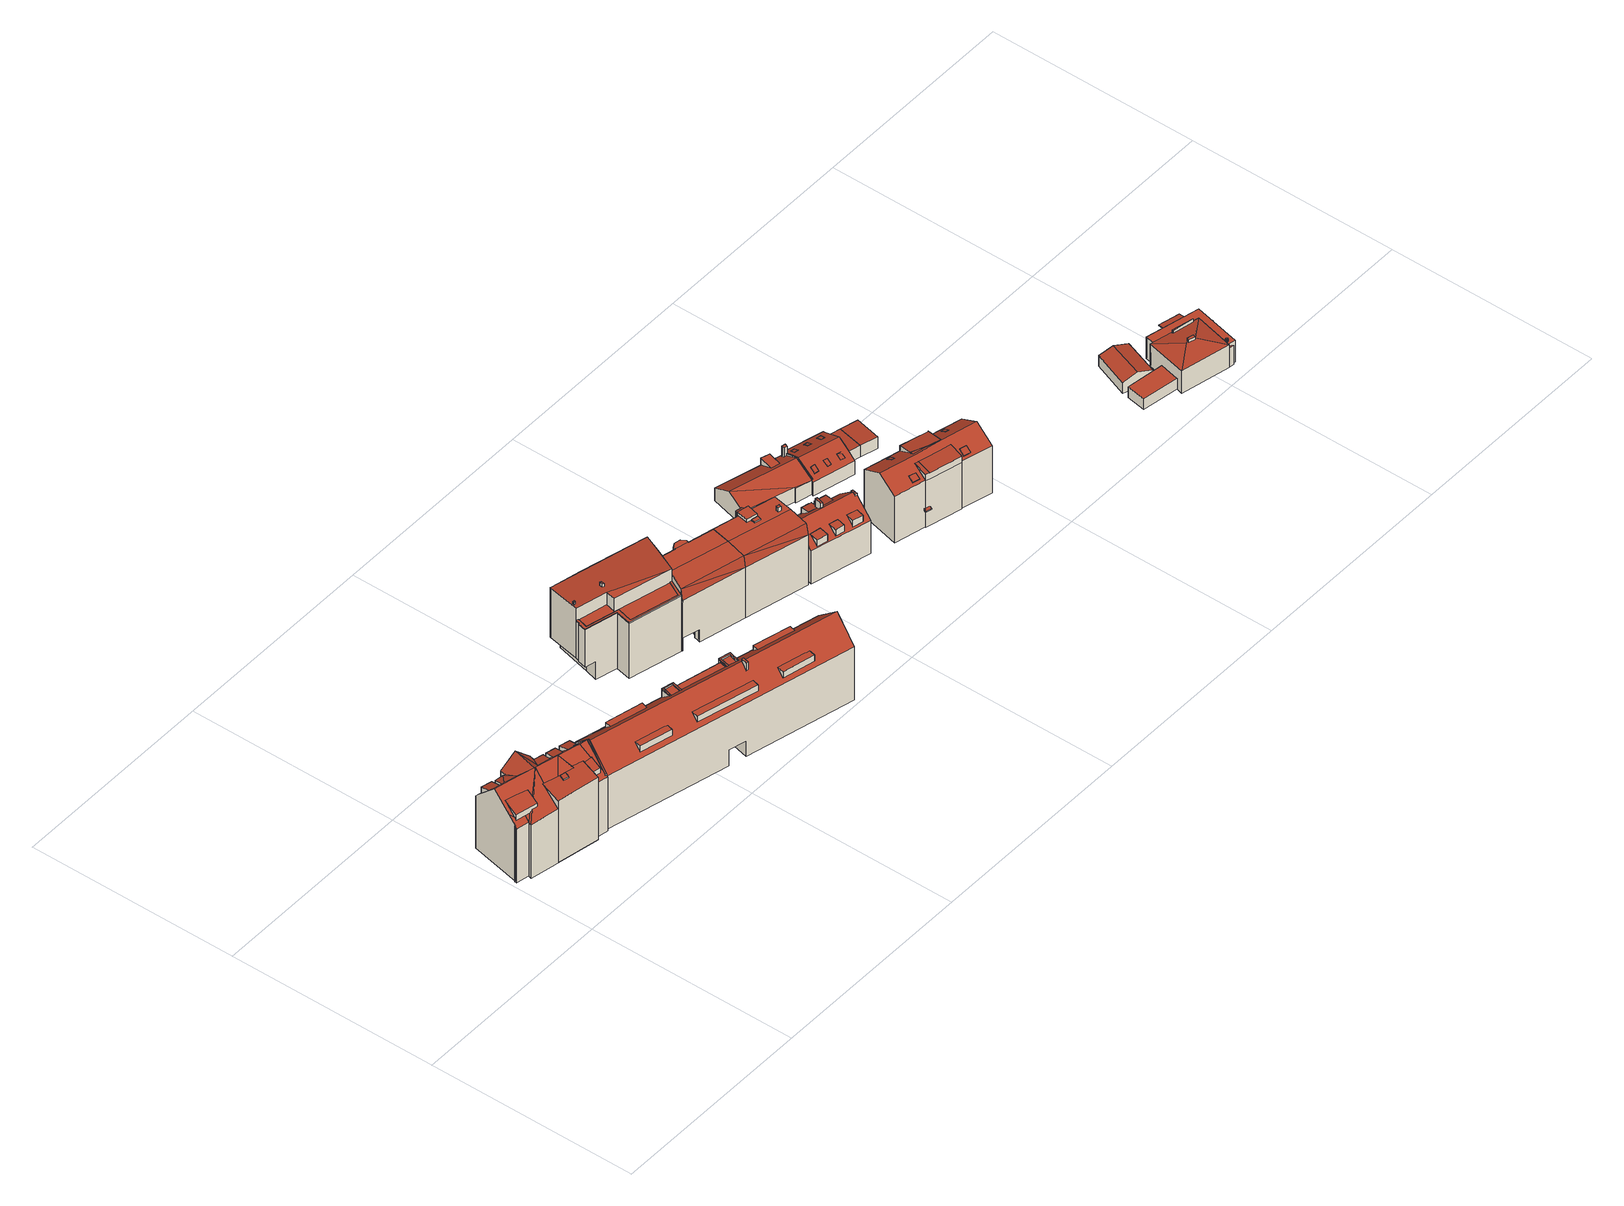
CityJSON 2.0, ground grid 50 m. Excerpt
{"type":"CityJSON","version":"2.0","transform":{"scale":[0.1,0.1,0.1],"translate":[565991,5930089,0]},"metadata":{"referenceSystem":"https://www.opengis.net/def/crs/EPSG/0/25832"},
"CityObjects":{
"building1":{"type":"Building","attributes":{"Grundfläche 2D":"302.345218","Grundhöhe NN":"1.483"},"children":["building1-1","building1-2","building1-3","building1-4","building1-5","building1-6","building1-7"],"geometry":[{"type":"MultiSurface","lod":"3","boundaries":[[[0,1,2,3,4,5,6,7,8],[9,10,11,12]],[[7,13,8]],[[14,15,16,17]],[[17,16,18,19]],[[20,21,22,23,24]],[[25,26,27,28,22,21,29]],[[30,31,32,33,34,20]],[[34,35,21,20]],[[19,26,25,17]],[[36,37,38,39,40,41]],[[42,43,44,45,46,47,31,30,20,24,23,48,49,50,51,52,53,54,55]],[[23,22,48]],[[15,56,57,58,59,60,61,62,63,64,48,22,28,27,26,19,18,16]],[[37,36,41,65,48,64,63,66,67,68,38]],[[69,70,71,72,73,67,66,74,75]],[[75,76,69]],[[77,78,70,79]],[[80,48,65]],[[78,71,70]],[[79,81,2,1,48,80,82,77]],[[0,8,49]],[[48,1,0,49]],[[83,84,85,86,87,88,51,50,49,7,6,89,90]],[[49,13,7]],[[53,52,51,88,87,86,85,91,92]],[[8,13,49]],[[6,5,4,93,83,90,94,89]],[[95,3,2,81]],[[96,93,4,3,95]],[[33,32,31,47,46]],[[46,45,44,34,33]],[[34,44,43,97,35]],[[97,98,29,21,35]],[[29,98,59,58,25]],[[56,14,17,25,58,57]],[[15,14,56]],[[80,65,41,40,82]],[[67,73,39,38,68]],[[40,39,73,72,71,78,77,82]],[[43,42,55,99,100]],[[97,43,100,101]],[[98,97,101,102]],[[59,98,102,103]],[[60,59,103,104]],[[74,66,63,62,61,60,104,105]],[[75,74,105,106]],[[76,75,106,107]],[[108,70,69,76,107,109]],[[79,70,108,110]],[[96,93,81,79,110,111]],[[112,83,93,96,111]],[[84,83,112,113]],[[114,99,55,54,53,92,91,85,84,113,115]],[[108,109,107,106,105,104,103,102,101,100,99,114,115,113,112,111,110]]],"semantics":{"surfaces":[{"type":"RoofSurface"},{"type":"WallSurface"},{"type":"GroundSurface"}],"values":[0,0,0,0,0,0,0,0,0,0,0,0,0,0,0,0,0,0,0,0,0,0,0,0,0,0,1,1,1,1,1,1,1,1,1,1,1,1,1,1,1,1,1,1,1,1,1,1,1,1,1,1,1,2]}}]},
"building1-1":{"type":"BuildingInstallation","parents":["building1"],"geometry":[{"type":"MultiSurface","lod":"3","boundaries":[[[116,117,118,119,120]],[[118,121,122,123,124,125,126,127,128,129,130]],[[130,119,118]],[[92,53,54,123,122,121,118,117,85,91]],[[54,131,124,123]],[[130,129,128,127,126,125,124,131,52,132,133,86,134,120,119]],[[134,135,85,117,116,120]]],"semantics":{"surfaces":[{"type":"RoofSurface"},{"type":"WallSurface"}],"values":[0,0,0,1,1,1,1]}}]},
"building1-2":{"type":"BuildingInstallation","parents":["building1"],"geometry":[{"type":"MultiSurface","lod":"3","boundaries":[[[88,136,137,89,94,138,139,140,141]],[[88,141,142]],[[143,139,138,94,90,144]],[[139,143,87,142,141,140]]],"semantics":{"surfaces":[{"type":"RoofSurface"},{"type":"WallSurface"}],"values":[0,0,1,1]}}]},
"building1-3":{"type":"BuildingInstallation","parents":["building1"],"geometry":[{"type":"MultiSurface","lod":"3","boundaries":[[[145,146,147,148,149]],[[150,148,147]],[[146,145,151]],[[151,150,147,146]]],"semantics":{"surfaces":[{"type":"RoofSurface"},{"type":"WallSurface"}],"values":[0,1,1,1]}}]},
"building1-4":{"type":"BuildingInstallation","parents":["building1"],"geometry":[{"type":"MultiSurface","lod":"3","boundaries":[[[152,153,154,155,156]],[[153,152,10,9]],[[154,153,9,12]],[[156,155,154,12,11]],[[152,156,11,10]]],"semantics":{"surfaces":[{"type":"RoofSurface"},{"type":"WallSurface"}],"values":[0,1,1,1,1]}}]},
"building1-5":{"type":"BuildingInstallation","parents":["building1"],"geometry":[{"type":"MultiSurface","lod":"3","boundaries":[[[157,158,159,160,161]],[[160,159,162,163]],[[158,157,164]],[[164,162,159,158]]],"semantics":{"surfaces":[{"type":"RoofSurface"},{"type":"WallSurface"}],"values":[0,1,1,1]}}]},
"building1-6":{"type":"BuildingInstallation","parents":["building1"],"geometry":[{"type":"MultiSurface","lod":"3","boundaries":[[[165,166,167,168,169]],[[169,168,170]],[[166,171,167]],[[171,170,168,167]]],"semantics":{"surfaces":[{"type":"RoofSurface"},{"type":"WallSurface"}],"values":[0,1,1,1]}}]},
"building1-7":{"type":"BuildingInstallation","parents":["building1"],"geometry":[{"type":"MultiSurface","lod":"3","boundaries":[[[172,173,174,175,176]],[[177,178,174,173]],[[178,179,180,176,175,174]],[[180,181,172,176]],[[173,172,181,177]]],"semantics":{"surfaces":[{"type":"RoofSurface"},{"type":"WallSurface"}],"values":[0,1,1,1,1]}}]},
"building2":{"type":"Building","attributes":{"Grundfläche 2D":"653.890001","Grundhöhe NN":"1.722"},"children":["building2-1","building2-2","building2-3","building2-4","building2-5"],"geometry":[{"type":"MultiSurface","lod":"3","boundaries":[[[182,183,184,185]],[[186,187,188,189,190]],[[191,192,193,194,195]],[[196,197,198,199]],[[200,201,202,203,204,205]],[[206,207,208,209,210,211,212,213]],[[214,215,216,217,218,219,220],[221,222,185,184],[195,223,224,225,226,192,191],[227,228,229,186,190,189,227,218]],[[214,220,230,231,232,216,215],[198,233,234,199],[235,236,237,209,208,207,206,238],[239,240,202,201,200,205,241,242],[243,244,243,214]],[[222,221,183,182]],[[189,188,228,227]],[[187,186,229]],[[229,228,188,187]],[[195,194,223]],[[224,193,192,226,225]],[[224,223,194,193]],[[197,233,198]],[[199,234,196]],[[197,196,234,233]],[[205,204,241]],[[239,242,203,202,240]],[[242,241,204,203]],[[236,235,238,206,213,212,211]],[[210,209,237]],[[237,236,211,210]],[[245,246,247,248,249,218,217,250]],[[251,252,253,231,230,220,219,218,249,254]],[[255,256,257,258,259,232,231,253]],[[217,216,260,250]],[[216,232,259,260]],[[258,257,246,245]],[[256,255,248,247]],[[253,252,251,254,249,248,255]],[[259,258,245,250,260]],[[257,256,247,246]]],"semantics":{"surfaces":[{"type":"RoofSurface"},{"type":"WallSurface"},{"type":"GroundSurface"},{"type":"OuterCeilingSurface"}],"values":[0,0,0,0,0,0,0,0,1,1,1,1,1,1,1,1,1,1,1,1,1,1,1,1,1,1,1,1,1,1,1,2,2,3]}}]},
"building2-1":{"type":"BuildingInstallation","parents":["building2"],"geometry":[{"type":"MultiSurface","lod":"3","boundaries":[[[261,262,263,264,265,266,267,268]],[[269,262,261,270]],[[263,262,269,271]],[[263,271,272,264]],[[273,274,266,265]],[[274,275,267,266]],[[275,276,268,267]]],"semantics":{"surfaces":[{"type":"RoofSurface"},{"type":"WallSurface"}],"values":[0,1,1,1,1,1,1]}}]},
"building2-2":{"type":"BuildingInstallation","parents":["building2"],"geometry":[{"type":"MultiSurface","lod":"3","boundaries":[[[277,278,279,280]],[[281,282,283]],[[284,285,286,184,183,221]],[[285,284,281,283]]],"semantics":{"surfaces":[{"type":"RoofSurface"},{"type":"WallSurface"}],"values":[0,1,1,1]}}]},
"building2-3":{"type":"BuildingInstallation","parents":["building2"],"geometry":[{"type":"MultiSurface","lod":"3","boundaries":[[[287,288,289,290,291]],[[288,287,244,243]],[[289,288,243,292]],[[290,289,292,293]],[[291,290,293,294]],[[287,291,294,244]]],"semantics":{"surfaces":[{"type":"RoofSurface"},{"type":"WallSurface"}],"values":[0,1,1,1,1,1]}}]},
"building2-4":{"type":"BuildingInstallation","parents":["building2"],"geometry":[{"type":"MultiSurface","lod":"3","boundaries":[[[295,296,297,298,299,300,301,302]],[[295,277,280,296]],[[297,296,280,279]],[[297,279,278,298]],[[286,285,300,299]],[[285,283,301,300]],[[283,282,302,301]]],"semantics":{"surfaces":[{"type":"RoofSurface"},{"type":"WallSurface"}],"values":[0,1,1,1,1,1,1]}}]},
"building2-5":{"type":"BuildingInstallation","parents":["building2"],"geometry":[{"type":"MultiSurface","lod":"3","boundaries":[[[269,270,272,271]],[[185,276,275,303,222,182]],[[304,274,273]],[[274,304,303,275]]],"semantics":{"surfaces":[{"type":"RoofSurface"},{"type":"WallSurface"}],"values":[0,1,1,1]}}]},
"building3":{"type":"Building","attributes":{"Grundfläche 2D":"284.199712","Grundhöhe NN":"1.027"},"children":["building3-1","building3-2"],"geometry":[{"type":"Solid","lod":"3","boundaries":[[[[305,306,307,308,309,310,311,312,313,314,315,316,317,318,319]],[[320,321,322,323,324,325,326,327,328,329,330,331]],[[332,323,322]],[[333,334,335,336,337,338,339,340]],[[341,342,310,309]],[[342,343,311,310]],[[343,344,312,311]],[[312,344,345,346,314,313]],[[346,347,315,314]],[[347,348,316,315]],[[348,349,317,316]],[[339,338,319,318]],[[305,319,338,337]],[[336,306,305,337]],[[336,335,307,306]],[[335,334,308,307]],[[341,350,351,342]],[[343,352,353,344]],[[342,351,352,343]],[[344,353,354,355,356,357,346,345]],[[347,346,357,358]],[[348,347,358,359]],[[349,348,359,360]],[[325,324,317,349,360,361,326]],[[327,326,361,362,363,364,329,328]],[[329,364,365,330]],[[320,331,330,365,366,350]],[[341,309,320,350]],[[334,333,322,321,320,309,308]],[[322,333,340,332]],[[318,317,324,323,332,340,339]],[[356,355,367,368]],[[368,367,363,362]],[[368,362,361,360,359,358,357,356]],[[355,354,353,352,351,350,367]],[[366,365,364,363,367,350]]]],"semantics":{"surfaces":[{"type":"RoofSurface"},{"type":"WallSurface"},{"type":"GroundSurface"},{"type":"OuterCeilingSurface"}],"values":[[0,0,0,0,1,1,1,1,1,1,1,1,1,1,1,1,1,1,1,1,1,1,1,1,1,1,1,1,1,1,1,1,1,2,3,3]]}}]},
"building3-1":{"type":"BuildingInstallation","parents":["building3"],"geometry":[{"type":"MultiSurface","lod":"3","boundaries":[[[369,370,371,372]],[[372,371,373,374]],[[369,372,374,375]],[[370,369,375,376]],[[371,370,376,373]]],"semantics":{"surfaces":[{"type":"RoofSurface"},{"type":"WallSurface"}],"values":[0,1,1,1,1]}}]},
"building3-2":{"type":"BuildingInstallation","parents":["building3"],"geometry":[{"type":"MultiSurface","lod":"3","boundaries":[[[377,378,379,380]],[[380,379,381,382]],[[377,380,382,383]],[[378,377,383,384]],[[379,378,384,381]]],"semantics":{"surfaces":[{"type":"RoofSurface"},{"type":"WallSurface"}],"values":[0,1,1,1,1]}}]},
"building4":{"type":"Building","attributes":{"Grundfläche 2D":"123.372036","Grundhöhe NN":"1.513"},"geometry":[{"type":"Solid","lod":"3","boundaries":[[[[385,386,387,388,389]],[[390,391,392,393]],[[394,395,396]],[[397,394,396,398]],[[399,396,395,400]],[[386,385,389,399,400,392,391]],[[401,386,391,402,403,404]],[[395,394,405]],[[395,405,406]],[[389,388,407,408]],[[409,410,411,412,413,407,388,387]],[[393,392,414,415]],[[416,390,393,415]],[[398,396,417,418]],[[418,419,420,421,422,423,394,397,398]],[[417,396,399,389,408,424]],[[392,400,395,425,414]],[[390,402,391]],[[402,390,416,426,403]],[[404,403,426,427]],[[404,427,409,387,401]],[[387,386,401]],[[405,394,423,428]],[[406,405,428,429]],[[395,406,429,425]],[[430,431,432,433]],[[430,433,411,410]],[[413,412,434,435]],[[422,421,436,437]],[[420,419,438,439]],[[440,437,436,441]],[[441,442,443,440]],[[442,444,445,443]],[[445,444,432,431]],[[439,438,435,434]],[[419,418,417,424,408,407,413,435,438]],[[415,414,425,429,428,423,422,437,440,443,445,431,430,410,409,427,426,416]],[[442,441,436,421,420,439,434,412,411,433,432,444]]]],"semantics":{"surfaces":[{"type":"RoofSurface"},{"type":"WallSurface"},{"type":"GroundSurface"},{"type":"OuterCeilingSurface"}],"values":[[0,0,0,0,0,0,0,0,0,1,1,1,1,1,1,1,1,1,1,1,1,1,1,1,1,1,1,1,1,1,1,1,1,1,1,2,2,3]]}}]},
"building5":{"type":"Building","attributes":{"Grundfläche 2D":"162.066618","Grundhöhe NN":"1.639"},"children":["building5-1","building5-2","building5-3"],"geometry":[{"type":"Solid","lod":"3","boundaries":[[[[446,400,395,406]],[[447,448,449,392,400,446,450,451,452]],[[447,452,451,453,454,455,456,448]],[[449,448,457,393,392]],[[450,458,451]],[[459,458,450]],[[392,393,460,461]],[[393,457,462,460]],[[459,450,463,464]],[[458,459,464,465]],[[395,400,392,461,466]],[[406,395,466,467]],[[450,446,406,467,463]],[[458,453,451]],[[453,458,465,468,454]],[[455,454,468,469]],[[455,469,462,457,456]],[[457,448,456]],[[469,468,465,464,463,467,466,461,460,462]]]],"semantics":{"surfaces":[{"type":"RoofSurface"},{"type":"WallSurface"},{"type":"GroundSurface"}],"values":[[0,0,0,0,0,0,1,1,1,1,1,1,1,1,1,1,1,1,2]]}}]},
"building5-1":{"type":"BuildingInstallation","parents":["building5"],"geometry":[{"type":"MultiSurface","lod":"3","boundaries":[[[470,471,472,473]],[[474,471,470,475,447]],[[474,476,472,471]],[[477,473,472,476,452]],[[470,473,477,475]]],"semantics":{"surfaces":[{"type":"RoofSurface"},{"type":"WallSurface"}],"values":[0,1,1,1,1]}}]},
"building5-2":{"type":"BuildingInstallation","parents":["building5"],"geometry":[{"type":"MultiSurface","lod":"3","boundaries":[[[478,479,480,481,482,483,484]],[[485,482,481,486]],[[485,487,483,482]],[[487,488,489,490,479,478,484,483]],[[490,491,486,481,480,479]]],"semantics":{"surfaces":[{"type":"RoofSurface"},{"type":"WallSurface"}],"values":[0,1,1,1,1]}}]},
"building5-3":{"type":"BuildingInstallation","parents":["building5"],"geometry":[{"type":"MultiSurface","lod":"3","boundaries":[[[492,493,494,495]],[[495,494,496,497]],[[492,495,497,498]],[[493,492,498,499]],[[494,493,499,496]]],"semantics":{"surfaces":[{"type":"RoofSurface"},{"type":"WallSurface"}],"values":[0,1,1,1,1]}}]},
"building6":{"type":"Building","attributes":{"Grundfläche 2D":"150.400609","Grundhöhe NN":"0.888"},"children":["building6-1","building6-2","building6-3","building6-4","building6-5","building6-6","building6-7","building6-8"],"geometry":[{"type":"Solid","lod":"3","boundaries":[[[[500,501,502,501,503,504,505,506,507,508]],[[500,508,509,510,511,512,501]],[[512,513,501]],[[503,501,513]],[[514,515,516,517]],[[510,509,508,507,506,518,519]],[[511,510,519,520]],[[504,503,513,512,511,520,521]],[[517,522,518,506,505,504,521,523,514]],[[515,514,523,524]],[[516,515,524,525]],[[517,516,525,522]],[[525,524,523,521,520,519,518,522]]]],"semantics":{"surfaces":[{"type":"RoofSurface"},{"type":"WallSurface"},{"type":"GroundSurface"}],"values":[[0,0,0,0,0,1,1,1,1,1,1,1,2]]}}]},
"building6-1":{"type":"BuildingInstallation","parents":["building6"],"geometry":[{"type":"MultiSurface","lod":"3","boundaries":[[[526,527,501,528,529,513]],[[513,529,512]],[[526,513,503]],[[503,530,527,526]],[[527,530,501]],[[528,501,531]],[[531,512,529,528]]],"semantics":{"surfaces":[{"type":"RoofSurface"},{"type":"WallSurface"}],"values":[0,1,1,1,1,1,1]}}]},
"building6-2":{"type":"BuildingInstallation","parents":["building6"],"geometry":[{"type":"MultiSurface","lod":"3","boundaries":[[[532,533,534,535]],[[535,534,536,537]],[[532,535,537,538]],[[533,532,538,539]],[[534,533,539,536]]],"semantics":{"surfaces":[{"type":"RoofSurface"},{"type":"WallSurface"}],"values":[0,1,1,1,1]}}]},
"building6-3":{"type":"BuildingInstallation","parents":["building6"],"geometry":[{"type":"MultiSurface","lod":"3","boundaries":[[[540,541,500,542,543,544,508]],[[509,545,541,540]],[[541,545,500]],[[546,547,543,542,500]],[[547,507,544,543]],[[508,544,507]],[[540,508,509]]],"semantics":{"surfaces":[{"type":"RoofSurface"},{"type":"WallSurface"}],"values":[0,1,1,1,1,1,1]}}]},
"building6-4":{"type":"BuildingInstallation","parents":["building6"],"geometry":[{"type":"MultiSurface","lod":"3","boundaries":[[[548,549,550,551,552,553]],[[549,548,554]],[[552,551,555,553]],[[548,553,555,554]]],"semantics":{"surfaces":[{"type":"RoofSurface"},{"type":"WallSurface"}],"values":[0,1,1,1]}}]},
"building6-5":{"type":"BuildingInstallation","parents":["building6"],"geometry":[{"type":"MultiSurface","lod":"3","boundaries":[[[556,557,558,559,560]],[[561,562,558,557,556,563,564]],[[562,565,566,567,559,558]],[[567,568,560,559]],[[568,563,556,560]]],"semantics":{"surfaces":[{"type":"RoofSurface"},{"type":"WallSurface"}],"values":[0,1,1,1,1]}}]},
"building6-6":{"type":"BuildingInstallation","parents":["building6"],"geometry":[{"type":"MultiSurface","lod":"3","boundaries":[[[569,570,571,572]],[[573,574,572,571]],[[569,572,574,575]],[[570,569,575,576]],[[571,570,576,573]]],"semantics":{"surfaces":[{"type":"RoofSurface"},{"type":"WallSurface"}],"values":[0,1,1,1,1]}}]},
"building6-7":{"type":"BuildingInstallation","parents":["building6"],"geometry":[{"type":"MultiSurface","lod":"3","boundaries":[[[577,578,579,580,565,562,561,581]],[[502,582,580,579,583]],[[565,580,582,566]],[[584,581,561,564]],[[584,585,583,579,578,577,581]]],"semantics":{"surfaces":[{"type":"RoofSurface"},{"type":"WallSurface"}],"values":[0,1,1,1,1]}}]},
"building6-8":{"type":"BuildingInstallation","parents":["building6"],"geometry":[{"type":"MultiSurface","lod":"3","boundaries":[[[586,587,588,589]],[[589,588,590,591]],[[586,589,591,592]],[[592,593,587,586]],[[588,587,593,590]]],"semantics":{"surfaces":[{"type":"RoofSurface"},{"type":"WallSurface"}],"values":[0,1,1,1,1]}}]},
"building7":{"type":"Building","attributes":{"Grundfläche 2D":"263.286353","Grundhöhe NN":"0.740"},"children":["building7-1","building7-2","building7-3","building7-4","building7-5","building7-6","building7-7","building7-8","building7-9"],"geometry":[{"type":"Solid","lod":"3","boundaries":[[[[594,595,596,597,598,599,600]],[[597,601,602,603,604,598]],[[599,605,606,607,608,609,610,600]],[[611,608,607,606,612,613,614,615,616]],[[608,617,618,619,609]],[[620,610,609]],[[598,605,599]],[[606,605,598,604,603,621,622]],[[600,623,624,594]],[[595,594,624,625]],[[626,602,601,597,596,595,625,627]],[[603,602,626,621]],[[613,612,606,622,628,614]],[[611,616,615,614,628,629]],[[617,608,611,629,630]],[[618,617,630,631]],[[619,618,631,632]],[[609,619,632,633]],[[620,609,633,634]],[[634,635,623,600,610,620]],[[626,627,625,624,623,635,634,633,632,631,630,629,628,622,621]]]],"semantics":{"surfaces":[{"type":"RoofSurface"},{"type":"WallSurface"},{"type":"GroundSurface"}],"values":[[0,0,0,0,0,0,1,1,1,1,1,1,1,1,1,1,1,1,1,1,2]]}}]},
"building7-1":{"type":"BuildingInstallation","parents":["building7"],"geometry":[{"type":"MultiSurface","lod":"3","boundaries":[[[636,637,638,639]],[[639,638,640,641]],[[636,639,641,642]],[[637,636,642,643]],[[638,637,643,640]]],"semantics":{"surfaces":[{"type":"RoofSurface"},{"type":"WallSurface"}],"values":[0,1,1,1,1]}}]},
"building7-2":{"type":"BuildingInstallation","parents":["building7"],"geometry":[{"type":"MultiSurface","lod":"3","boundaries":[[[644,645,646,647]],[[647,646,648,649]],[[644,647,649,650]],[[645,644,650,651]],[[646,645,651,648]]],"semantics":{"surfaces":[{"type":"RoofSurface"},{"type":"WallSurface"}],"values":[0,1,1,1,1]}}]},
"building7-3":{"type":"BuildingInstallation","parents":["building7"],"geometry":[{"type":"MultiSurface","lod":"3","boundaries":[[[652,653,654,655,656,657]],[[655,654,658,659]],[[660,657,656,655,659,661]],[[662,653,652,657,660,663]],[[654,653,662,658]]],"semantics":{"surfaces":[{"type":"RoofSurface"},{"type":"WallSurface"}],"values":[0,1,1,1,1]}}]},
"building7-4":{"type":"BuildingInstallation","parents":["building7"],"geometry":[{"type":"MultiSurface","lod":"3","boundaries":[[[664,665,666,667]],[[667,666,668,669]],[[669,670,664,667]],[[665,664,670,671]],[[671,668,666,665]]],"semantics":{"surfaces":[{"type":"RoofSurface"},{"type":"WallSurface"}],"values":[0,1,1,1,1]}}]},
"building7-5":{"type":"BuildingInstallation","parents":["building7"],"geometry":[{"type":"MultiSurface","lod":"3","boundaries":[[[672,673,674,675]],[[675,674,676,677]],[[672,675,677,678]],[[673,672,678,679]],[[674,673,679,676]]],"semantics":{"surfaces":[{"type":"RoofSurface"},{"type":"WallSurface"}],"values":[0,1,1,1,1]}}]},
"building7-6":{"type":"BuildingInstallation","parents":["building7"],"geometry":[{"type":"MultiSurface","lod":"3","boundaries":[[[680,681,682,683]],[[680,683,684,685]],[[683,682,686,684]],[[681,680,685,687]],[[682,681,687,686]]],"semantics":{"surfaces":[{"type":"RoofSurface"},{"type":"WallSurface"}],"values":[0,1,1,1,1]}}]},
"building7-7":{"type":"BuildingInstallation","parents":["building7"],"geometry":[{"type":"MultiSurface","lod":"3","boundaries":[[[688,689,690,691]],[[613,692,689,688]],[[690,689,692,693]],[[690,693,694,695,696,691]],[[691,696,612,613,688]]],"semantics":{"surfaces":[{"type":"RoofSurface"},{"type":"WallSurface"}],"values":[0,1,1,1,1]}}]},
"building7-8":{"type":"BuildingInstallation","parents":["building7"],"geometry":[{"type":"MultiSurface","lod":"3","boundaries":[[[697,698,699,700]],[[701,698,697,702]],[[695,703,701,702,704,696]],[[700,699,610,600,599,697]],[[702,697,599,605,598]],[[702,598,605,598]],[[696,704,702,598,605,606,612]],[[701,703,695,694,607,610,699,698]]],"semantics":{"surfaces":[{"type":"RoofSurface"},{"type":"WallSurface"}],"values":[0,0,0,1,1,1,1,1]}}]},
"building7-9":{"type":"BuildingInstallation","parents":["building7"],"geometry":[{"type":"MultiSurface","lod":"3","boundaries":[[[705,706,707,708]],[[708,707,615,616]],[[705,708,616]],[[615,707,706]]],"semantics":{"surfaces":[{"type":"RoofSurface"},{"type":"WallSurface"}],"values":[0,1,1,1]}}]},
"building8":{"type":"Building","attributes":{"Grundfläche 2D":"235.341758","Grundhöhe NN":"1.420"},"children":["building8-1","building8-2","building8-3","building8-4"],"geometry":[{"type":"Solid","lod":"3","boundaries":[[[[709,710,711,712,713]],[[714,715,716,717,718,719,720,721,722,723]],[[724,720,719]],[[724,719,709]],[[713,724,709]],[[725,726,727]],[[728,726,725,729,730]],[[731,732,733,734,729,725,735,736,737]],[[738,739,740,741,742,743,744,745],[713,712,711,746,747,748,749,750,723,722,721,720,738]],[[745,744,751,752,728,730,729,734,733,732,731,737,753,754,755,739,738]],[[720,724,738]],[[724,713,738]],[[710,709,756]],[[757,758,759,760]],[[761,762,759]],[[762,760,759]],[[714,723,750]],[[748,716,715,714,750,749]],[[718,717,716,748,747,756,709,719]],[[710,756,747,746]],[[746,711,710]],[[763,764,765,735,725,727]],[[737,736,735,765,753]],[[763,727,726,728,752]],[[751,744,743,766,767]],[[768,762,761,752,751,767,769,770]],[[752,761,759,763]],[[771,770,769,772]],[[773,771,772,774,775,765,764,763,759,758]],[[753,765,775,776]],[[755,754,753,776,777]],[[740,739,755,777,778]],[[743,742,741,740,778,766]],[[758,757,779,773]],[[760,762,768,780]],[[757,760,780,779]],[[772,769,767,766,778,777,776,775,774]],[[779,780,768,770,771,773]]]],"semantics":{"surfaces":[{"type":"RoofSurface"},{"type":"WallSurface"},{"type":"GroundSurface"}],"values":[[0,0,0,0,0,0,0,0,0,0,0,0,0,0,0,0,1,1,1,1,1,1,1,1,1,1,1,1,1,1,1,1,1,1,1,1,2,2]]}}]},
"building8-1":{"type":"BuildingInstallation","parents":["building8"],"geometry":[{"type":"MultiSurface","lod":"3","boundaries":[[[781,782,783,784,785]],[[786,787,785,784]],[[787,788,789,782,781,785]],[[789,790,783,782]],[[784,783,790,786]]],"semantics":{"surfaces":[{"type":"RoofSurface"},{"type":"WallSurface"}],"values":[0,1,1,1,1]}}]},
"building8-2":{"type":"BuildingInstallation","parents":["building8"],"geometry":[{"type":"MultiSurface","lod":"3","boundaries":[[[791,792,793,794,795,796]],[[797,798,796,795,794]],[[798,799,791,796]],[[800,793,792,791,799,801]],[[800,797,794,793]]],"semantics":{"surfaces":[{"type":"RoofSurface"},{"type":"WallSurface"}],"values":[0,1,1,1,1]}}]},
"building8-3":{"type":"BuildingInstallation","parents":["building8"],"geometry":[{"type":"MultiSurface","lod":"3","boundaries":[[[802,803,804,805]],[[806,807,805,804]],[[807,808,802,805]],[[803,802,808,809]],[[804,803,809,806]]],"semantics":{"surfaces":[{"type":"RoofSurface"},{"type":"WallSurface"}],"values":[0,1,1,1,1]}}]},
"building8-4":{"type":"BuildingInstallation","parents":["building8"],"geometry":[{"type":"MultiSurface","lod":"3","boundaries":[[[810,811,812,813,814]],[[815,814,813,812,816,817]],[[815,818,810,814]],[[818,819,811,810]],[[819,816,812,811]]],"semantics":{"surfaces":[{"type":"RoofSurface"},{"type":"WallSurface"}],"values":[0,1,1,1,1]}}]},
"building9":{"type":"Building","attributes":{"Grundfläche 2D":"24.349137","Grundhöhe NN":"0.703"},"geometry":[{"type":"Solid","lod":"3","boundaries":[[[[820,821,822,823]],[[821,820,824,825]],[[822,821,825,826]],[[823,822,826,627]],[[820,823,627,824]],[[826,825,824,627]]]],"semantics":{"surfaces":[{"type":"RoofSurface"},{"type":"WallSurface"},{"type":"GroundSurface"}],"values":[[0,1,1,1,1,2]]}}]},
"building10":{"type":"Building","attributes":{"Grundfläche 2D":"28.132050","Grundhöhe NN":"0.713"},"geometry":[{"type":"Solid","lod":"3","boundaries":[[[[827,828,822,821]],[[826,825,821,822]],[[825,829,827,821]],[[829,830,828,827]],[[830,826,822,828]],[[830,829,825,826]]]],"semantics":{"surfaces":[{"type":"RoofSurface"},{"type":"WallSurface"},{"type":"GroundSurface"}],"values":[[0,1,1,1,1,2]]}}]},
"building11":{"type":"Building","attributes":{"Grundfläche 2D":"62.208621","Grundhöhe NN":"1.023"},"geometry":[{"type":"Solid","lod":"3","boundaries":[[[[831,832,833,834]],[[835,832,831,836]],[[834,833,837,838]],[[836,831,834,838,839]],[[835,836,839,840]],[[837,833,832,835,840]],[[839,838,837,840]]]],"semantics":{"surfaces":[{"type":"RoofSurface"},{"type":"WallSurface"},{"type":"GroundSurface"}],"values":[[0,0,1,1,1,1,2]]}}]},
"building12":{"type":"Building","attributes":{"Grundfläche 2D":"223.563813","Grundhöhe NN":"1.023"},"children":["building12-1","building12-2","building12-3","building12-4"],"geometry":[{"type":"Solid","lod":"3","boundaries":[[[[841,842,843,844,845,846,847]],[[844,843,848,849,850,845]],[[851,852,853,854,855,856,857]],[[858,859,860,861,862,863,864]],[[865,863,862]],[[858,864,863,865,866,859]],[[867,868,860,859,866]],[[869,870,871,872,873]],[[874,875,876,877]],[[878,879,880,881]],[[873,872,882,883]],[[869,873,883,884]],[[885,842,841,847,886,887]],[[888,848,843,842,885,889]],[[849,848,888,890]],[[884,891,857,856,855,871,870,869]],[[851,857,891,892],[846,845,850,849,890,893,894,895,886,847]],[[892,896,852,851],[897,898,877,876]],[[853,852,896,899]],[[874,877,898,900]],[[875,874,900,901]],[[876,875,901,897]],[[878,881,902,903]],[[879,878,903,904]],[[880,879,904,905]],[[906,862,861,860,854,853,899]],[[880,905,907,865,862,906,902,881]],[[866,865,907,908]],[[866,908,882,872,867]],[[854,860,868,867,872,871,855]],[[908,907,905,904,903,902,906,899,896,892,891,884,883,882]],[[886,895,894,889,885,887]],[[894,893,890,888,889]],[[901,900,898,897]]]],"semantics":{"surfaces":[{"type":"RoofSurface"},{"type":"WallSurface"},{"type":"GroundSurface"}],"values":[[0,0,0,0,0,0,0,0,0,0,1,1,1,1,1,1,1,1,1,1,1,1,1,1,1,1,1,1,1,1,2,2,2,2]]}}]},
"building12-1":{"type":"BuildingInstallation","parents":["building12"],"geometry":[{"type":"MultiSurface","lod":"3","boundaries":[[[909,910,911,912,913,914]],[[846,915,909,914]],[[916,912,911,910,909,915,917,844]],[[916,850,913,912]],[[913,850,845,846,914]]],"semantics":{"surfaces":[{"type":"RoofSurface"},{"type":"WallSurface"}],"values":[0,1,1,1,1]}}]},
"building12-2":{"type":"BuildingInstallation","parents":["building12"],"geometry":[{"type":"MultiSurface","lod":"3","boundaries":[[[918,919,920,921,922,923,924,925,926,927,928,929,930,931]],[[932,933,919,918]],[[934,932,918,931]],[[933,935,920,919]],[[935,936,921,920]],[[936,937,922,921]],[[937,938,923,922]],[[938,939,924,923]],[[925,924,939,940]],[[940,941,926,925]],[[941,942,927,926]],[[942,943,928,927]],[[943,944,929,928]],[[944,945,930,929]],[[945,934,931,930]]],"semantics":{"surfaces":[{"type":"RoofSurface"},{"type":"WallSurface"}],"values":[0,1,1,1,1,1,1,1,1,1,1,1,1,1,1]}}]},
"building12-3":{"type":"BuildingInstallation","parents":["building12"],"geometry":[{"type":"MultiSurface","lod":"3","boundaries":[[[946,947,948,949,950,951,952]],[[953,864,947,946]],[[954,949,948,947,864,955]],[[950,949,954,956]],[[952,951,950,956,858,957]],[[946,952,957,953]]],"semantics":{"surfaces":[{"type":"RoofSurface"},{"type":"WallSurface"}],"values":[0,1,1,1,1,1]}}]},
"building12-4":{"type":"BuildingInstallation","parents":["building12"],"geometry":[{"type":"MultiSurface","lod":"3","boundaries":[[[958,959,960,961,962]],[[963,964,959,958]],[[960,959,964,965]],[[965,966,961,960]],[[958,962,961,966,967,963]]],"semantics":{"surfaces":[{"type":"RoofSurface"},{"type":"WallSurface"}],"values":[0,1,1,1,1]}}]}
},
"vertices":[
[145,200,193],[111,209,194],[109,210,194],[101,165,181],[202,145,181],[205,163,186],[210,190,194],[185,197,195],[184,192,193],[146,187,190],[149,198,193],[161,195,193],[158,184,189],[184,197,195],[70,298,181],[63,275,190],[67,274,191],[89,294,182],[73,272,191],[97,266,191],[148,254,190],[131,297,215],[118,237,215],[119,237,214],[144,251,194],[94,292,182],[98,266,191],[100,263,194],[117,238,214],[97,306,182],[156,252,190],[179,247,190],[182,261,185],[185,270,182],[163,276,182],[166,288,182],[50,229,196],[34,233,197],[24,236,197],[17,202,182],[69,191,182],[76,221,195],[255,264,155],[165,285,155],[163,276,165],[174,273,165],[185,270,165],[182,261,175],[118,236,216],[173,223,216],[217,212,216],[224,210,216],[243,206,216],[246,205,216],[258,259,159],[259,263,155],[70,298,166],[89,294,166],[94,292,166],[96,303,155],[34,318,154],[31,308,165],[21,260,215],[21,259,216],[58,251,216],[73,209,184],[12,216,179],[18,208,173],[21,223,186],[7,192,158],[36,186,158],[39,197,168],[25,200,168],[17,202,168],[8,197,163],[7,198,163],[6,192,158],[56,194,174],[50,195,168],[34,178,158],[72,204,185],[101,165,159],[69,191,174],[203,153,159],[233,147,159],[234,150,162],[233,159,170],[229,181,189],[228,186,194],[210,189,193],[205,163,169],[246,203,214],[246,204,215],[202,145,159],[205,163,181],[101,165,16],[202,145,16],[166,288,155],[97,306,155],[259,263,15],[165,285,15],[166,288,15],[97,306,15],[96,303,15],[34,318,15],[8,197,15],[7,198,15],[6,192,15],[36,186,15],[7,192,15],[34,178,15],[202,145,15],[203,153,15],[233,147,15],[246,205,15],[246,204,15],
[233,150,165],[234,150,165],[246,203,218],[233,159,173],[231,151,165],[246,204,218],[246,205,217],[258,259,164],[254,260,164],[253,254,169],[253,253,171],[246,223,200],[243,206,217],[242,205,217],[242,204,218],[254,260,160],[242,205,215],[242,204,214],[231,151,162],[233,150,162],
[221,187,194],[216,188,193],[207,163,181],[225,159,182],[228,179,191],[229,181,192],[230,186,194],[225,159,169],[207,163,169],
[55,275,192],[62,300,182],[38,307,181],[31,282,191],[45,277,192],[38,307,165],[62,300,165],
[149,198,195],[146,187,192],[158,184,192],[160,190,194],[161,195,195],
[209,239,190],[215,263,182],[192,269,182],[186,245,190],[195,242,190],[192,269,165],[188,253,182],[215,263,165],
[235,232,191],[242,230,191],[249,255,182],[225,261,182],[219,236,191],[225,261,165],[249,255,165],
[218,216,213],[225,214,213],[226,219,210],[224,220,210],[220,221,210],[225,214,212],[226,219,206],[224,220,206],[220,221,206],[218,216,211],
[609,166,181],[500,192,181],[496,178,181],[605,151,181],[418,197,182],[422,212,182],[334,233,182],[330,218,182],[412,198,182],[750,115,182],[771,109,182],[775,124,182],[687,146,182],[683,131,182],[459,104,182],[604,67,182],[608,83,182],[463,119,182],[398,134,182],[397,135,182],[326,152,182],[323,137,182],[399,118,182],[403,133,182],[743,50,182],[735,52,182],[733,53,182],[667,69,182],[664,53,182],[740,35,182],[743,47,182],[743,48,182],[611,114,213],[616,113,213],[839,58,213],[854,116,158],[259,263,158],[246,205,212],[246,204,213],[500,192,168],[609,166,168],[687,146,168],[775,124,168],[773,115,176],[773,115,177],[333,232,170],[334,233,168],[422,212,168],[246,203,212],[234,150,158],[827,5,158],[604,67,166],[459,104,167],[743,47,180],[740,35,166],[664,53,166],[743,48,180],[324,141,171],[324,142,171],[399,118,166],[323,137,167],[614,113,212],[615,112,212],[595,180,17],[595,180,59],[553,190,59],[553,190,17],[259,263,17],[854,116,17],[246,204,17],[246,203,17],[234,150,17],[246,205,17],[526,78,17],[526,78,59],[568,68,59],[568,68,17],[827,5,17],[839,58,17],
[607,143,188],[612,166,188],[633,161,188],[628,138,188],[631,137,188],[638,164,188],[610,171,188],[603,144,188],[612,166,185],[608,147,185],[633,161,185],[628,141,185],[632,140,185],[638,164,185],[610,171,185],[604,147,185],
[471,180,185],[492,175,185],[497,195,185],[476,200,185],[473,204,164],[468,181,185],[473,204,185],[501,197,164],[501,197,185],[495,174,185],
[615,112,220],[614,113,220],[611,114,220],[607,100,220],[612,99,220],[611,114,212],[607,100,198],[612,99,198],
[470,177,188],[476,200,188],[497,195,188],[492,172,188],[495,171,188],[501,197,188],[473,204,188],[467,178,188],
[610,171,163],[638,164,163],
[612,394,160],[621,430,160],[543,449,160],[550,475,160],[545,476,160],[543,466,160],[540,466,160],[536,446,160],[537,446,160],[613,427,160],[605,391,160],[730,361,160],[750,401,160],[745,402,160],[727,366,160],[545,476,191],[550,475,191],[619,459,191],[745,402,192],[750,401,192],[775,451,188],[799,501,184],[641,540,184],[569,557,184],[566,558,184],[566,556,184],[566,555,184],[613,435,192],[619,459,158],[550,475,158],[543,449,158],[621,430,158],[612,394,158],[727,366,158],[745,402,158],[613,435,158],[545,476,158],[543,466,158],[540,466,158],[536,446,158],[537,446,158],[613,427,158],[605,391,158],[730,361,158],[750,401,158],[545,476,59],[543,466,59],[540,466,59],[536,446,59],[537,446,59],[562,440,59],[562,440,10],[613,427,10],[605,391,10],[730,361,10],[750,401,10],[799,501,10],[590,552,10],[590,552,52],[566,558,52],[566,556,52],[566,555,52],[570,470,59],[570,470,10],
[627,483,198],[626,475,198],[630,474,198],[631,482,198],[630,474,190],[631,482,189],[627,483,189],[626,475,190],
[556,489,197],[552,490,197],[552,486,197],[555,486,197],[552,486,190],[555,486,190],[556,489,190],[552,490,190],
[776,451,176],[812,442,176],[814,448,147],[778,458,147],[775,451,176],[845,441,147],[844,434,176],[903,420,176],[905,426,147],[879,320,149],[881,325,176],[730,361,176],[729,356,149],[728,356,149],[754,408,178],[892,373,178],[814,448,176],[845,441,176],[839,451,176],[824,454,176],[1029,283,149],[1030,288,176],[778,458,15],[775,451,15],[814,448,15],[812,449,15],[812,449,49],[779,458,49],[779,458,15],[903,420,15],[905,426,15],[845,441,15],[730,361,15],[728,356,15],[729,356,15],[729,356,49],[769,346,49],[769,346,15],[879,320,15],[754,408,15],[881,325,15],[839,451,15],[824,454,15],[1029,283,15],[1030,288,15],[811,443,15],[812,443,15],[812,443,49],[811,443,49],[776,451,49],[776,451,15],[771,351,49],[771,351,15],[731,361,15],[731,361,49],[773,362,15],[773,362,49],[776,362,49],[776,362,15],[815,442,49],[815,442,15],
[1041,336,178],[964,405,176],[961,406,176],[904,420,176],[1051,384,176],[993,399,176],[990,399,176],[994,405,176],[987,415,176],[972,418,176],[963,412,176],[963,412,147],[994,405,147],[1054,392,147],[905,426,16],[903,420,16],[963,412,16],[1051,384,16],[1054,392,16],[994,405,16],[881,325,16],[1030,288,16],[987,415,16],[972,418,16],
[964,408,185],[958,380,185],[984,374,185],[991,402,185],[958,380,177],[964,408,176],[984,374,177],[991,402,176],
[1027,354,189],[1028,355,189],[1027,355,189],[1021,356,189],[1019,350,189],[1026,348,189],[1026,349,189],[1019,350,178],[1021,356,178],[1026,348,178],[1026,349,178],[1027,354,178],[1028,355,178],[1027,355,178],
[980,362,181],[983,372,181],[968,375,181],[966,366,181],[968,375,177],[966,366,178],[980,362,178],[983,372,177],
[1057,333,137],[1189,299,137],[1107,352,111],[1195,304,132],[1204,343,97],[1135,361,97],[1065,379,97],[1055,341,130],[1053,333,137],[1051,326,131],[1040,284,97],[1182,249,97],[1192,291,132],[1194,298,137],[1129,362,53],[1135,385,53],[1097,395,53],[1091,372,53],[1065,379,9],[1040,284,9],[1182,249,9],[1204,343,9],[1091,372,9],[1129,362,9],[1135,385,9],[1097,395,9],
[1195,304,137],[1191,305,137],[1188,292,137],[1192,291,137],[1191,305,132],[1188,292,132],
[1106,292,117],[1101,272,117],[1122,267,117],[1127,287,117],[1122,267,100],[1127,287,116],[1106,292,116],[1101,272,100],
[1051,326,137],[1055,325,137],[1058,335,137],[1059,340,137],[1055,341,137],[1055,325,131],[1058,335,135],[1059,340,130],
[1142,358,114],[1135,334,120],[1144,331,120],[1162,327,120],[1163,329,119],[1169,351,114],[1142,358,98],[1169,351,98],
[1133,344,138],[1131,344,138],[1128,345,138],[1124,327,138],[1128,326,138],[1131,344,117],[1128,345,117],[1133,344,112],[1131,344,112],[1127,339,118],[1127,339,117],[1124,327,127],[1128,326,127],
[1148,282,117],[1143,262,117],[1167,256,117],[1172,275,117],[1167,256,100],[1172,275,116],[1148,282,116],[1143,262,100],
[1134,360,114],[1129,362,114],[1111,366,114],[1106,345,118],[1135,360,114],[1106,345,117],[1111,366,98],[1135,360,98],[1134,360,98],
[1061,303,117],[1056,282,117],[1081,276,117],[1086,298,117],[1081,276,99],[1086,298,116],[1061,303,116],[1056,282,99],
[1242,441,43],[1341,416,43],[1350,448,59],[1354,466,68],[1257,492,68],[1245,445,45],[1244,446,45],[1366,511,46],[1368,517,43],[1271,543,43],[1257,493,68],[1257,492,67],[1257,493,67],[1256,493,67],[1099,537,67],[1205,458,46],[1243,446,45],[1111,583,41],[1266,525,49],[1268,532,45],[1269,538,41],[1238,547,41],[1218,553,41],[1087,489,44],[1105,484,44],[1106,487,46],[1205,455,45],[1271,543,7],[1257,493,7],[1244,446,7],[1242,441,7],[1341,416,7],[1368,517,7],[1366,511,7],[1269,538,7],[1111,583,7],[1087,489,7],[1105,484,7],[1106,487,7],[1205,458,7],[1205,455,7],[1243,446,7],
[1309,518,51],[1306,506,57],[1315,503,57],[1317,516,51],[1315,503,56],[1317,516,50],[1309,518,50],[1306,506,56],
[1279,527,50],[1275,514,57],[1284,512,57],[1288,525,50],[1284,512,56],[1288,525,49],[1279,527,49],[1275,514,56],
[1338,506,53],[1336,497,57],[1345,495,57],[1349,508,51],[1348,508,51],[1339,510,51],[1345,495,56],[1349,508,50],[1339,510,50],[1348,508,50],[1336,497,56],[1338,506,52],
[1298,441,50],[1301,453,57],[1292,456,57],[1289,443,50],[1292,456,56],[1289,443,49],[1298,441,49],[1301,453,56],
[1320,435,50],[1330,432,50],[1333,445,56],[1323,447,56],[1333,445,55],[1323,447,55],[1320,435,49],[1330,432,49],
[1258,450,50],[1268,448,50],[1272,461,57],[1261,463,57],[1261,463,56],[1258,450,49],[1272,461,56],[1268,448,49],
[1268,532,73],[1260,534,73],[1258,527,73],[1266,525,73],[1260,534,45],[1258,527,49],[1264,526,49],[1264,526,55],[1266,525,55],
[1245,445,48],[1255,490,68],[1243,446,48],[1244,446,48],[1255,493,69],[1257,492,69],[1256,493,69],[1257,493,69],
[1209,520,60],[1229,514,60],[1238,547,60],[1218,553,60],
[1329,267,161],[1329,266,162],[1327,259,163],[1336,257,163],[1362,251,163],[1404,283,154],[1402,283,154],[1337,300,154],[1330,273,160],[1329,269,161],[1329,268,161],[1364,250,163],[1367,250,163],[1371,249,163],[1393,243,163],[1363,251,163],[1312,205,155],[1303,209,155],[1303,208,155],[1311,242,159],[1320,240,159],[1319,240,159],[1391,223,159],[1388,223,159],[1344,234,159],[1323,239,159],[1388,186,155],[1389,188,155],[1398,221,159],[1392,237,167],[1474,217,167],[1485,264,139],[1404,284,139],[1337,301,139],[1253,322,139],[1241,273,167],[1326,252,167],[1329,266,159],[1329,267,159],[1337,300,140],[1402,283,140],[1404,283,140],[1230,227,139],[1303,209,139],[1389,188,139],[1415,181,139],[1462,169,139],[1329,267,162],[1310,199,65],[1312,205,66],[1303,208,66],[1296,202,64],[1303,209,66],[1299,210,66],[1303,208,139],[1312,205,139],[1388,186,139],[1253,322,14],[1230,227,14],[1299,210,62],[1303,209,14],[1303,209,62],[1303,208,62],[1303,208,14],[1312,205,62],[1312,205,14],[1388,186,14],[1389,188,14],[1462,169,14],[1485,264,14],[1310,199,62],[1296,202,62],
[1427,262,149],[1426,257,152],[1434,255,152],[1437,268,145],[1428,269,145],[1437,268,144],[1428,269,144],[1427,262,148],[1426,257,151],[1434,255,151],
[1400,191,144],[1412,188,144],[1417,187,144],[1420,200,152],[1406,204,152],[1404,204,152],[1420,200,151],[1404,204,151],[1400,191,143],[1417,187,143],[1412,188,143],
[1282,234,151],[1278,221,144],[1295,217,144],[1298,229,151],[1295,217,143],[1298,229,150],[1282,234,150],[1278,221,143],
[1299,302,145],[1297,289,152],[1304,287,152],[1305,292,150],[1307,300,145],[1307,300,144],[1304,287,151],[1305,292,149],[1299,302,144],[1297,289,151],
[1350,448,38],[1386,439,38],[1402,502,34],[1366,511,34],[1350,448,7],[1386,439,7],[1402,502,7],
[1427,428,38],[1444,491,34],[1427,428,7],[1444,491,7],
[1910,225,49],[1881,140,49],[1913,128,38],[1943,213,38],[1848,151,38],[1879,237,38],[1913,128,10],[1943,213,10],[1879,237,10],[1848,151,10],
[2080,119,32],[2094,114,32],[2098,127,37],[2083,132,37],[2078,133,37],[2076,126,34],[2075,120,32],[2102,141,32],[2081,148,32],[2080,142,34],[2082,149,67],[1955,178,67],[1950,156,67],[2059,130,67],[2037,40,67],[2039,40,67],[2056,36,67],[2000,94,80],[2002,93,80],[2059,130,70],[1994,146,70],[1942,158,70],[1979,98,80],[1985,97,80],[1920,61,70],[2036,35,70],[2036,36,70],[2037,40,70],[2048,38,60],[2039,40,60],[2037,40,60],[2036,36,60],[2048,34,60],[2053,174,60],[2003,186,60],[1999,168,62],[2050,157,62],[1845,136,38],[1837,90,38],[1924,76,38],[1934,123,38],[2036,36,10],[2048,34,10],[2048,38,10],[2094,114,30],[2075,120,30],[2080,119,30],[2102,141,30],[2098,127,35],[2081,148,30],[2056,36,10],[2082,149,10],[2080,142,32],[2078,133,35],[2076,126,32],[1955,178,10],[1999,168,60],[2050,157,60],[1950,156,10],[2053,174,58],[2003,186,58],[1934,123,10],[1845,136,10],[1837,90,10],[1924,76,10],[1942,158,10],[1920,61,10],[2036,35,10],
[2082,125,39],[2082,126,39],[2083,132,39],[2085,140,39],[2080,142,39],[2076,126,39],[2082,125,34],[2085,140,34],[2082,126,35],
[2043,49,75],[2042,49,75],[2041,49,75],[2041,48,75],[2041,47,75],[2041,46,75],[2042,45,75],[2043,45,75],[2044,45,75],[2044,46,75],[2045,46,75],[2045,47,75],[2045,48,75],[2044,49,75],[2043,49,67],[2042,49,67],[2044,49,67],[2041,49,67],[2041,48,67],[2041,47,67],[2041,46,67],[2042,45,67],[2043,45,67],[2044,45,67],[2044,46,67],[2045,46,67],[2045,47,67],[2045,48,67],
[1986,101,86],[1985,97,86],[1985,96,86],[1984,95,86],[1999,91,86],[2000,94,86],[2001,98,86],[1986,101,79],[1984,95,80],[1985,96,80],[1999,91,79],[2001,98,79],
[2043,131,78],[2043,133,78],[1993,144,78],[1993,142,78],[1994,141,78],[2043,131,70],[2043,133,70],[1993,144,70],[1993,142,71],[1994,141,71]
]}
